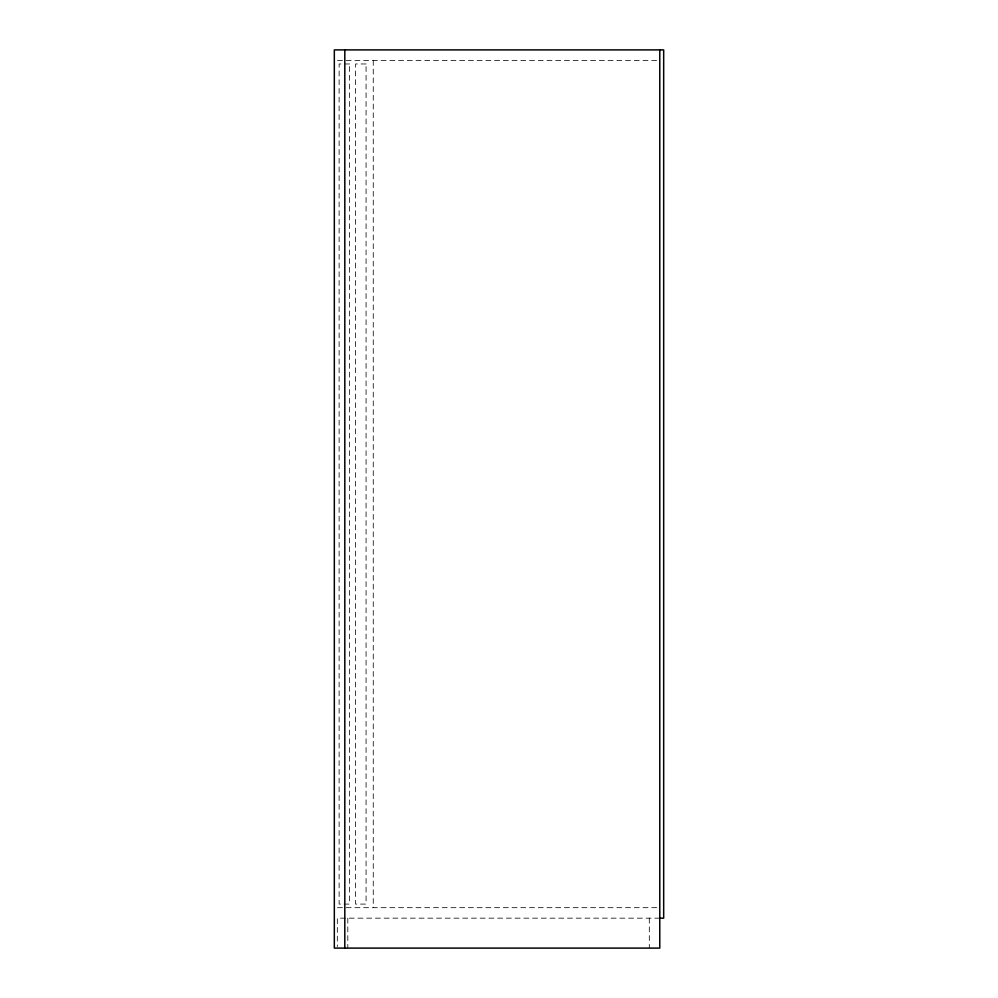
<?xml version="1.0" encoding="UTF-8"?>
<svg xmlns="http://www.w3.org/2000/svg" width="998" height="998" viewBox="0 0 998 998"><rect width="100%" height="100%" fill="white"/><g stroke="black" fill="none" stroke-linecap="round" stroke-linejoin="round"><path stroke-width="0.75" stroke-dasharray="4.99 3.74" d="M337.449 60.379L656.659 60.379M337.449 907.681L659.778 907.681M659.778 918.16L337.324 918.16L337.324 946.603M649.299 918.16L649.299 948.1M373.252 60.379L373.252 907.681M347.803 918.16L347.803 948.1M349.599 63.972L339.12 63.972L339.12 904.088L349.599 904.088L349.599 63.972M366.066 63.972L355.587 63.972L355.587 904.088L366.066 904.088L366.066 63.972"/><path stroke-width="1.5" d="M659.778 918.16L663.67 918.16L663.67 49.9L334.33 49.9L334.33 948.1L659.778 948.1L659.778 49.9M344.809 49.9L344.809 948.1"/></g></svg>
